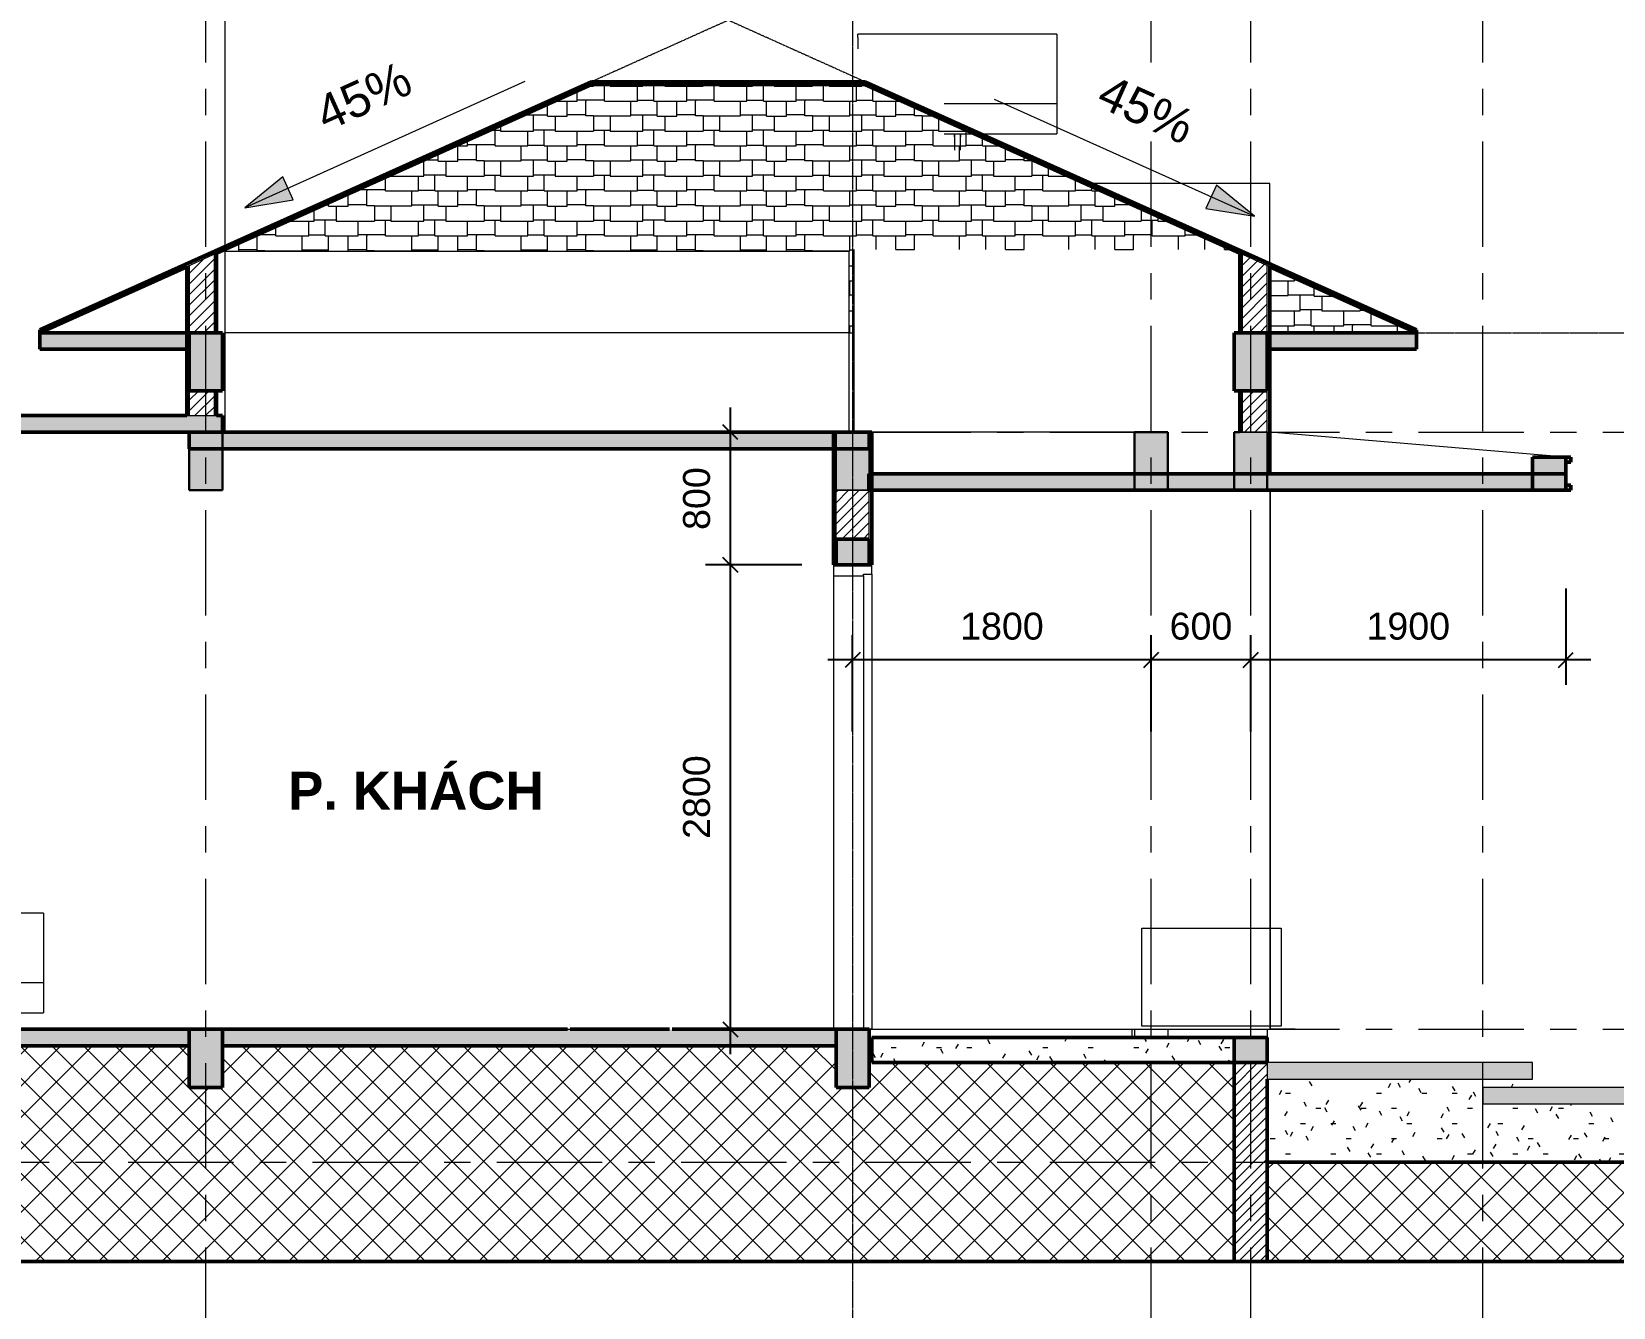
# Model space of a CAD drawing. Header units: millimetres. Extents: x 2164007 to 2324354, y -2513385 to -2308978.
# Drawn here: x 2263656 to 2273193, y -2465368 to -2457677 of the extents above; entities that cross this region are included whole.
import ezdxf

# ---------------------------------------------------------------- set-up
doc = ezdxf.new("R2010")
doc.units = ezdxf.units.MM
doc.linetypes.add('Grid Line', pattern=[22.225, 12.7, -3.175, 3.175, -3.175])
doc.linetypes.add('IMPORT-ACAD_ISO10W100 _2_', pattern=[6, 4, -1, 0, -1])
for name, color, linetype, lineweight in [('A-ANNO-DIMS', 211, 'Continuous', 9), ('A-AREA-IDEN', 2, 'Continuous', 9), ('A-DETL', 8, 'Continuous', 9), ('A-DETL-GENF', 8, 'Continuous', 9), ('A-DETL-THIN', 151, 'Continuous', 9), ('A-DETL-WIDE', 214, 'Continuous', 50), ('A-DOOR', 8, 'Continuous', 13), ('A-FLOR', 8, 'Continuous', 13), ('A-FLOR-PATT', 8, 'Continuous', 13), ('A-ROOF', 8, 'Continuous', 13), ('A-ROOF-PATT', 8, 'Continuous', 13), ('A-WALL', 113, 'Continuous', 20), ('A-WALL-PATT', 8, 'Continuous', 50), ('G-ANNO-DIMS', 111, 'Continuous', 9), ('I-FURN', 8, 'Continuous', 9), ('S-BEAM', 8, 'Continuous', 9), ('S-COLS', 52, 'Continuous', 9), ('S-GRID', 8, 'Continuous', 9)]:
    doc.layers.add(name, color=color, linetype=linetype, lineweight=lineweight)
doc.styles.add('Arial_1', font='arial.ttf', dxfattribs={"height": 162.282934})
doc.styles.add('Arial_3', font='arial.ttf', dxfattribs={"height": 177.035928})
doc.styles.add('Arial_B_1', font='arialbd.ttf', dxfattribs={"height": 253.68905})
doc.dimstyles.new('Dim_dai_ca_vu', dxfattribs={"dimscale": 304.8, "dimtxt": 165, "dimasz": 0.292969, "dimexe": 0.492126, "dimexo": 0.0625, "dimgap": 0.393701, "dimtad": 1, "dimdec": 0, "dimzin": 0, "dimdsep": 46, "dimtxsty": 'Arial_1', "dimblk1": 'OBLIQUE', "dimblk2": 'OBLIQUE', "dimsah": 1, "dimcen": 0.09, "dimdle": 0.492126, "dimadec": 0, "dimazin": 0, "dimtfac": 1, "dimtdec": 4, "dimtix": 1, "dimtmove": 0, "dimatfit": 3, "dimfxl": 0.984252, "dimfxlon": 1, "dimtvp": 1, "dimtfill": 1, "dimtolj": 1, "dimtzin": 0, "dimarcsym": 2})
pattern_1 = [(45, (2263899.583, -2461242), (-31.8198, 31.8198), [])]
pattern_2 = [(0, (2263899.58, -2461242), (365.76, 91.44), [30.175, -244.145, 30.175, -244.145, -1463.04]), (0, (2263899.58, -2461242), (365.76, 91.44), [-548.64, 30.175, -518.465, 30.175, -244.145, -640.08]), (0, (2263899.58, -2461242), (365.76, 91.44), [-1371.6, 30.175, -152.705, 30.175, -427.025]), (120, (2264036.74, -2461196.28), (-262.0694, 271.03745), [30.175, -244.145, 30.175, -1707.185]), (120, (2264036.74, -2461196.28), (-262.0694, 271.03745), [-304.495, -244.145, 30.175, -518.465, -914.4]), (120, (2264036.74, -2461196.28), (-262.0694, 271.03745), [-1097.28, 30.175, -244.145, 30.175, -609.905]), (120, (2264036.74, -2461196.28), (-262.0694, 271.03745), [-1401.775, -152.705, 30.175, -427.025]), (240, (2264082.46, -2461013.4), (-103.6906, -362.47745), [30.175, -244.145, 30.175, -1707.185]), (240, (2264082.46, -2461013.4), (-103.6906, -362.47745), [-304.495, -244.145, 30.175, -518.465, -914.4]), (240, (2264082.46, -2461013.4), (-103.6906, -362.47745), [-1097.28, 30.175, -244.145, 30.175, -609.905]), (240, (2264082.46, -2461013.4), (-103.6906, -362.47745), [-1401.775, -152.705, 30.175, -427.025])]

# ---------------------------------------------------------------- blocks, each defined once
blk = doc.blocks.new('Furniture 1 - Furniture 3-1054465-mc 2-2')
at = {"layer": 'I-FURN'}
for p, q in [((7928.4, 610.8), (8769, 610.8)), ((7928.4, 20), (7928.4, 610.8)), ((8769, 610.8), (8769, 20)), ((8769, 20), (7928.4, 20))]:
    blk.add_line(p, q, dxfattribs=at)
blk = doc.blocks.new('4 - Sofa 2 cho-389009-MC 2-2')
at = {"layer": 'I-FURN'}
for p, q in [((7416.9, 6000), (6216.9, 6000)), ((6216.9, 5979.3), (6216.9, 6000)), ((6216.9, 5979.3), (6216.9, 5910.8)), ((7416.9, 6000), (7416.9, 5979.3)), ((7416.9, 5979.3), (7416.9, 5579.6)), ((7416.9, 5579.6), (6737.8, 5579.6)), ((7416.9, 5579.6), (7416.9, 5554.6)), ((7416.9, 5554.6), (7416.9, 5424.9)), ((6737.8, 5399.9), (7416.9, 5399.9)), ((6799.5, 5380.5), (6799.5, 5300)), ((6834.4, 5300), (6834.4, 5380.5)), ((7416.9, 5424.9), (7416.9, 5399.9))]:
    blk.add_line(p, q, dxfattribs=at)
at = {"layer": 'I-FURN', "flags": 128}
for points in [[(6799.5, 5398.3), (6799.5, 5398.4), (6799.5, 5398.5), (6799.5, 5398.5), (6799.5, 5398.6), (6799.5, 5398.7), (6799.5, 5398.7), (6799.5, 5398.8), (6799.6, 5398.8), (6799.6, 5398.9), (6799.6, 5399), (6799.6, 5399), (6799.7, 5399.1), (6799.7, 5399.1), (6799.7, 5399.2), (6799.8, 5399.2), (6799.8, 5399.3), (6799.8, 5399.3), (6799.9, 5399.4), (6799.9, 5399.4), (6800, 5399.5), (6800, 5399.5), (6800.1, 5399.6), (6800.1, 5399.6), (6800.2, 5399.6), (6800.2, 5399.7), (6800.3, 5399.7), (6800.3, 5399.7), (6800.4, 5399.8), (6800.4, 5399.8), (6800.5, 5399.8), (6800.6, 5399.9), (6800.6, 5399.9), (6800.7, 5399.9), (6800.7, 5399.9), (6800.8, 5399.9), (6800.9, 5399.9), (6800.9, 5399.9), (6801, 5399.9)], [(6799.5, 5380.5), (6799.5, 5381.3), (6799.5, 5382), (6799.5, 5382.7), (6799.5, 5383.4), (6799.5, 5384.1), (6799.5, 5384.8), (6799.5, 5385.5), (6799.5, 5386.1), (6799.5, 5386.8), (6799.5, 5387.5), (6799.5, 5388.1), (6799.5, 5388.8), (6799.5, 5389.4), (6799.5, 5390), (6799.5, 5390.6), (6799.5, 5391.2), (6799.5, 5391.7), (6799.5, 5392.3), (6799.5, 5392.8), (6799.5, 5393.3), (6799.5, 5393.8), (6799.5, 5394.3), (6799.5, 5394.7), (6799.5, 5395.1), (6799.5, 5395.5), (6799.5, 5395.9), (6799.5, 5396.2), (6799.5, 5396.6), (6799.5, 5396.9), (6799.5, 5397.1), (6799.5, 5397.4), (6799.5, 5397.6), (6799.5, 5397.8), (6799.5, 5398), (6799.5, 5398.1), (6799.5, 5398.2), (6799.5, 5398.3), (6799.5, 5398.3), (6799.5, 5398.3)], [(6799.5, 5398.3), (6799.5, 5398.3), (6799.5, 5398.3), (6799.5, 5398.2), (6799.5, 5398.1), (6799.5, 5398), (6799.5, 5397.8), (6799.5, 5397.7), (6799.5, 5397.4), (6799.5, 5397.2), (6799.5, 5396.9), (6799.5, 5396.7), (6799.5, 5396.3), (6799.5, 5396), (6799.5, 5395.6), (6799.5, 5395.2), (6799.5, 5394.8), (6799.5, 5394.4), (6799.5, 5393.9), (6799.5, 5393.5), (6799.5, 5393), (6799.5, 5392.4), (6799.5, 5391.9), (6799.5, 5391.3), (6799.5, 5390.8), (6799.5, 5390.2), (6799.5, 5389.6), (6799.5, 5388.9), (6799.5, 5388.3), (6799.5, 5387.7), (6799.5, 5387), (6799.5, 5386.3), (6799.5, 5385.7), (6799.5, 5385), (6799.5, 5384.3), (6799.5, 5383.6), (6799.5, 5382.9), (6799.5, 5382.2), (6799.5, 5381.5), (6799.5, 5380.7), (6799.5, 5380.5)], [(6832.9, 5399.9), (6832.9, 5399.9), (6833, 5399.9), (6833.1, 5399.9), (6833.1, 5399.9), (6833.2, 5399.9), (6833.3, 5399.9), (6833.3, 5399.9), (6833.4, 5399.8), (6833.4, 5399.8), (6833.5, 5399.8), (6833.6, 5399.8), (6833.6, 5399.7), (6833.7, 5399.7), (6833.7, 5399.7), (6833.8, 5399.6), (6833.8, 5399.6), (6833.9, 5399.5), (6833.9, 5399.5), (6834, 5399.5), (6834, 5399.4), (6834, 5399.4), (6834.1, 5399.3), (6834.1, 5399.3), (6834.2, 5399.2), (6834.2, 5399.2), (6834.2, 5399.1), (6834.2, 5399), (6834.3, 5399), (6834.3, 5398.9), (6834.3, 5398.9), (6834.3, 5398.8), (6834.4, 5398.7), (6834.4, 5398.7), (6834.4, 5398.6), (6834.4, 5398.6), (6834.4, 5398.5), (6834.4, 5398.4), (6834.4, 5398.4), (6834.4, 5398.3)], [(6834.4, 5398.3), (6834.4, 5398.3), (6834.4, 5398.3), (6834.4, 5398.2), (6834.4, 5398.1), (6834.4, 5398), (6834.4, 5397.8), (6834.4, 5397.7), (6834.4, 5397.4), (6834.4, 5397.2), (6834.4, 5396.9), (6834.4, 5396.7), (6834.4, 5396.3), (6834.4, 5396), (6834.4, 5395.6), (6834.4, 5395.2), (6834.4, 5394.8), (6834.4, 5394.4), (6834.4, 5393.9), (6834.4, 5393.5), (6834.4, 5393), (6834.4, 5392.4), (6834.4, 5391.9), (6834.4, 5391.3), (6834.4, 5390.8), (6834.4, 5390.2), (6834.4, 5389.6), (6834.4, 5388.9), (6834.4, 5388.3), (6834.4, 5387.7), (6834.4, 5387), (6834.4, 5386.3), (6834.4, 5385.7), (6834.4, 5385), (6834.4, 5384.3), (6834.4, 5383.6), (6834.4, 5382.9), (6834.4, 5382.2), (6834.4, 5381.5), (6834.4, 5380.7), (6834.4, 5380.5)], [(6834.4, 5380.5), (6834.4, 5381.3), (6834.4, 5382), (6834.4, 5382.7), (6834.4, 5383.4), (6834.4, 5384.1), (6834.4, 5384.8), (6834.4, 5385.5), (6834.4, 5386.1), (6834.4, 5386.8), (6834.4, 5387.5), (6834.4, 5388.1), (6834.4, 5388.8), (6834.4, 5389.4), (6834.4, 5390), (6834.4, 5390.6), (6834.4, 5391.2), (6834.4, 5391.7), (6834.4, 5392.3), (6834.4, 5392.8), (6834.4, 5393.3), (6834.4, 5393.8), (6834.4, 5394.3), (6834.4, 5394.7), (6834.4, 5395.1), (6834.4, 5395.5), (6834.4, 5395.9), (6834.4, 5396.2), (6834.4, 5396.6), (6834.4, 5396.9), (6834.4, 5397.1), (6834.4, 5397.4), (6834.4, 5397.6), (6834.4, 5397.8), (6834.4, 5398), (6834.4, 5398.1), (6834.4, 5398.2), (6834.4, 5398.3), (6834.4, 5398.3), (6834.4, 5398.3)]]:
    blk.add_lwpolyline(points, dxfattribs=at)
blk = doc.blocks.new('4 - Sofa 2 cho-V2-MC 2-2')
at = {"layer": 'I-FURN'}
for p, q in [((1306.7, 700), (106.7, 700)), ((106.7, 679.3), (106.7, 700)), ((106.7, 679.3), (106.7, 279.6)), ((1306.7, 700), (1306.7, 679.3)), ((1306.7, 679.3), (1306.7, 279.6)), ((1306.7, 279.6), (106.7, 279.6)), ((106.7, 254.6), (106.7, 279.6)), ((106.7, 254.6), (106.7, 124.9)), ((1306.7, 279.6), (1306.7, 254.6)), ((1306.7, 254.6), (1306.7, 124.9)), ((106.7, 99.9), (106.7, 124.9)), ((106.7, 99.9), (1306.7, 99.9)), ((1306.7, 124.9), (1306.7, 99.9)), ((689.2, 80.5), (689.2, 0)), ((724.2, 0), (724.2, 80.5)), ((690.8, 0), (689.2, 0)), ((722.6, 0), (690.8, 0)), ((724.2, 0), (722.6, 0))]:
    blk.add_line(p, q, dxfattribs=at)
at = {"layer": 'I-FURN', "flags": 128}
for points in [[(689.2, 98.3), (689.2, 98.4), (689.3, 98.5), (689.3, 98.5), (689.3, 98.6), (689.3, 98.7), (689.3, 98.7), (689.3, 98.8), (689.3, 98.8), (689.3, 98.9), (689.4, 99), (689.4, 99), (689.4, 99.1), (689.5, 99.1), (689.5, 99.2), (689.5, 99.2), (689.6, 99.3), (689.6, 99.3), (689.6, 99.4), (689.7, 99.4), (689.7, 99.5), (689.8, 99.5), (689.8, 99.6), (689.9, 99.6), (689.9, 99.6), (690, 99.7), (690, 99.7), (690.1, 99.7), (690.1, 99.8), (690.2, 99.8), (690.3, 99.8), (690.3, 99.9), (690.4, 99.9), (690.4, 99.9), (690.5, 99.9), (690.6, 99.9), (690.6, 99.9), (690.7, 99.9), (690.8, 99.9)], [(689.2, 80.5), (689.2, 81.3), (689.2, 82), (689.2, 82.7), (689.2, 83.4), (689.2, 84.1), (689.2, 84.8), (689.2, 85.5), (689.2, 86.1), (689.2, 86.8), (689.2, 87.5), (689.2, 88.1), (689.2, 88.8), (689.2, 89.4), (689.2, 90), (689.2, 90.6), (689.2, 91.2), (689.2, 91.7), (689.2, 92.3), (689.2, 92.8), (689.2, 93.3), (689.2, 93.8), (689.2, 94.3), (689.2, 94.7), (689.2, 95.1), (689.2, 95.5), (689.2, 95.9), (689.2, 96.2), (689.2, 96.6), (689.2, 96.9), (689.2, 97.1), (689.2, 97.4), (689.2, 97.6), (689.2, 97.8), (689.2, 98), (689.2, 98.1), (689.2, 98.2), (689.2, 98.3), (689.2, 98.3), (689.2, 98.3)], [(689.2, 98.3), (689.2, 98.3), (689.2, 98.3), (689.2, 98.2), (689.2, 98.1), (689.2, 98), (689.2, 97.8), (689.2, 97.7), (689.2, 97.4), (689.2, 97.2), (689.2, 96.9), (689.2, 96.7), (689.2, 96.3), (689.2, 96), (689.2, 95.6), (689.2, 95.2), (689.2, 94.8), (689.2, 94.4), (689.2, 93.9), (689.2, 93.5), (689.2, 93), (689.2, 92.4), (689.2, 91.9), (689.2, 91.3), (689.2, 90.8), (689.2, 90.2), (689.2, 89.6), (689.2, 88.9), (689.2, 88.3), (689.2, 87.7), (689.2, 87), (689.2, 86.3), (689.2, 85.7), (689.2, 85), (689.2, 84.3), (689.2, 83.6), (689.2, 82.9), (689.2, 82.2), (689.2, 81.5), (689.2, 80.7), (689.2, 80.5)], [(722.6, 99.9), (722.7, 99.9), (722.8, 99.9), (722.8, 99.9), (722.9, 99.9), (723, 99.9), (723, 99.9), (723.1, 99.9), (723.1, 99.8), (723.2, 99.8), (723.3, 99.8), (723.3, 99.8), (723.4, 99.7), (723.4, 99.7), (723.5, 99.7), (723.5, 99.6), (723.6, 99.6), (723.6, 99.5), (723.7, 99.5), (723.7, 99.5), (723.8, 99.4), (723.8, 99.4), (723.8, 99.3), (723.9, 99.3), (723.9, 99.2), (724, 99.2), (724, 99.1), (724, 99), (724, 99), (724.1, 98.9), (724.1, 98.9), (724.1, 98.8), (724.1, 98.7), (724.1, 98.7), (724.1, 98.6), (724.2, 98.6), (724.2, 98.5), (724.2, 98.4), (724.2, 98.4), (724.2, 98.3)], [(724.2, 98.3), (724.2, 98.3), (724.2, 98.3), (724.2, 98.2), (724.2, 98.1), (724.2, 98), (724.2, 97.8), (724.2, 97.7), (724.2, 97.4), (724.2, 97.2), (724.2, 96.9), (724.2, 96.7), (724.2, 96.3), (724.2, 96), (724.2, 95.6), (724.2, 95.2), (724.2, 94.8), (724.2, 94.4), (724.2, 93.9), (724.2, 93.5), (724.2, 93), (724.2, 92.4), (724.2, 91.9), (724.2, 91.3), (724.2, 90.8), (724.2, 90.2), (724.2, 89.6), (724.2, 88.9), (724.2, 88.3), (724.2, 87.7), (724.2, 87), (724.2, 86.3), (724.2, 85.7), (724.2, 85), (724.2, 84.3), (724.2, 83.6), (724.2, 82.9), (724.2, 82.2), (724.2, 81.5), (724.2, 80.7), (724.2, 80.5)], [(724.2, 80.5), (724.2, 81.3), (724.2, 82), (724.2, 82.7), (724.2, 83.4), (724.2, 84.1), (724.2, 84.8), (724.2, 85.5), (724.2, 86.1), (724.2, 86.8), (724.2, 87.5), (724.2, 88.1), (724.2, 88.8), (724.2, 89.4), (724.2, 90), (724.2, 90.6), (724.2, 91.2), (724.2, 91.7), (724.2, 92.3), (724.2, 92.8), (724.2, 93.3), (724.2, 93.8), (724.2, 94.3), (724.2, 94.7), (724.2, 95.1), (724.2, 95.5), (724.2, 95.9), (724.2, 96.2), (724.2, 96.6), (724.2, 96.9), (724.2, 97.1), (724.2, 97.4), (724.2, 97.6), (724.2, 97.8), (724.2, 98), (724.2, 98.1), (724.2, 98.2), (724.2, 98.3), (724.2, 98.3), (724.2, 98.3)]]:
    blk.add_lwpolyline(points, dxfattribs=at)
blk = doc.blocks.new('D4100x2800 XINFA 65 CHUAN - D1-1094269-mc 2-2')
at = {"layer": 'A-DOOR'}
for p, q in [((6085.1, 2800), (6070.1, 2800)), ((6070.1, 2800), (6070.1, 2735)), ((6300.1, 2800), (6285.1, 2800)), ((6300.1, 2745), (6300.1, 2800)), ((6070.1, 2735), (6070.1, 0)), ((6070.1, 2735), (6250.1, 2735)), ((6250.1, 2735), (6250.1, 2745)), ((6250.1, 2745), (6300.1, 2745)), ((6250.1, 2735), (6250.1, 0)), ((6300.1, 2745), (6300.1, 0)), ((6300.1, 0), (6285.1, 0))]:
    blk.add_line(p, q, dxfattribs=at)
blk = doc.blocks.new('Cua di la  DS 940X2800 - DS1-1128365-mc 2-2')
at = {"layer": 'A-DOOR', "lineweight": 20}
for p, q in [((8852.6, 0), (8700.1, 0)), ((8700.1, 0), (8852.6, 0))]:
    blk.add_line(p, q, dxfattribs=at)
at = {"layer": 'A-DOOR', "lineweight": 9}
blk.add_line((8852.6, 0), (8701.6, 0), dxfattribs=at)
blk = doc.blocks.new('Floors 3 - Floors 3-1078498-mc 2-2')
at = {"layer": 'A-FLOR-PATT', "lineweight": 13}
h = blk.add_hatch(color=256, dxfattribs=at)
h.paths.add_polyline_path([(10285.1, 3250), (10485.1, 3250), (10485.1, 3450), (10285.1, 3450)], flags=0)
h.paths.add_polyline_path([(-10814.9, 3250), (-10814.9, 3450), (-11014.9, 3450), (-11014.9, 3250)], flags=0)
at = {"layer": 'A-FLOR', "lineweight": 50}
for p, q in [((10485.1, 3450), (10285.1, 3450)), ((10285.1, 3450), (10285.1, 3250)), ((10485.1, 3250), (10485.1, 3450)), ((10285.1, 3250), (10485.1, 3250))]:
    blk.add_line(p, q, dxfattribs=at)
blk = doc.blocks.new('Floors 4 - Floors 4-1083886-mc 2-2')
at = {"layer": 'A-FLOR'}
blk.add_line((10485.1, 3450), (8700.1, 3600), dxfattribs=at)
blk = doc.blocks.new('Floors 6 - Floors 3-1090177-mc 2-2')
at = {"layer": 'A-FLOR-PATT', "lineweight": 13}
h = blk.add_hatch(color=256, dxfattribs=at)
h.paths.add_polyline_path([(10485.1, 3250), (10515.1, 3250), (10515.1, 3280), (10485.1, 3280)], flags=0)
h.paths.add_polyline_path([(-11014.9, 3250), (-11014.9, 3280), (-11044.9, 3280), (-11044.9, 3250)], flags=0)
h.paths.add_polyline_path([(10485.1, 3420), (10515.1, 3420), (10515.1, 3450), (10485.1, 3450)], flags=0)
h.paths.add_polyline_path([(-11014.9, 3420), (-11014.9, 3450), (-11044.9, 3450), (-11044.9, 3420)], flags=0)
at = {"layer": 'A-FLOR', "lineweight": 50}
for p, q in [((10515.1, 3450), (10485.1, 3450)), ((10485.1, 3450), (10485.1, 3420)), ((10515.1, 3420), (10515.1, 3450)), ((10485.1, 3420), (10515.1, 3420)), ((10515.1, 3280), (10485.1, 3280)), ((10485.1, 3280), (10485.1, 3250)), ((10485.1, 3250), (10515.1, 3250)), ((10515.1, 3250), (10515.1, 3280))]:
    blk.add_line(p, q, dxfattribs=at)
blk = doc.blocks.new('_Oblique')
at = {"color": 0, "linetype": 'ByBlock', "lineweight": -2}
blk.add_line((-0.5, -0.5), (0.5, 0.5), dxfattribs=at)
blk = doc.blocks.new('*D581')
at = {"layer": 'A-ANNO-DIMS', "color": 0, "lineweight": -2}
for p, q in [((2267868.6, -2459942), (2267868.6, -2461042)), ((2268299.6, -2460092), (2267718.6, -2460092)), ((2268299.6, -2460892), (2267718.6, -2460892))]:
    blk.add_line(p, q, dxfattribs=at)
at = {"layer": 'Defpoints', "color": 0}
for p in [(2268318.6, -2460092), (2267868.6, -2460892), (2268318.6, -2460892)]:
    blk.add_point(p, dxfattribs=at)
at = {"layer": 'A-ANNO-DIMS', "color": 0, "lineweight": -2, "xscale": 89.296875, "yscale": 89.296875, "zscale": 89.296875}
for p, rotation in [((2267868.6, -2460092), 90), ((2267868.6, -2460892), 270)]:
    blk.add_blockref('_Oblique', p, dxfattribs=dict(at, rotation=rotation))
at = {"layer": 'A-ANNO-DIMS', "color": 0, "insert": (2267665.8, -2460492), "char_height": 162.28, "attachment_point": 5, "rotation": 90, "style": 'Arial_1', "bg_fill": 3, "box_fill_scale": 1.1, "bg_fill_color": 256, "bg_fill_true_color": 13158600, "bg_fill_transparency": 0}
blk.add_mtext('\\A1;800', dxfattribs=at)
blk = doc.blocks.new('*D582')
at = {"layer": 'A-ANNO-DIMS', "color": 0, "lineweight": -2}
for p, q in [((2267868.6, -2460742), (2267868.6, -2463842)), ((2268299.6, -2460892), (2267718.6, -2460892)), ((2268299.6, -2463692), (2267718.6, -2463692))]:
    blk.add_line(p, q, dxfattribs=at)
at = {"layer": 'Defpoints', "color": 0}
for p in [(2268318.6, -2460892), (2267868.6, -2463692), (2268318.6, -2463692)]:
    blk.add_point(p, dxfattribs=at)
at = {"layer": 'A-ANNO-DIMS', "color": 0, "lineweight": -2, "xscale": 89.296875, "yscale": 89.296875, "zscale": 89.296875}
for p, rotation in [((2267868.6, -2460892), 90), ((2267868.6, -2463692), 270)]:
    blk.add_blockref('_Oblique', p, dxfattribs=dict(at, rotation=rotation))
at = {"layer": 'A-ANNO-DIMS', "color": 0, "insert": (2267665.8, -2462292), "char_height": 162.28, "attachment_point": 5, "rotation": 90, "style": 'Arial_1', "bg_fill": 3, "box_fill_scale": 1.1, "bg_fill_color": 256, "bg_fill_true_color": 13158600, "bg_fill_transparency": 2121440}
blk.add_mtext('\\A1;2800', dxfattribs=at)
blk = doc.blocks.new('*D589')
at = {"layer": 'A-ANNO-DIMS', "color": 0, "lineweight": -2}
for p, q in [((2272906.1, -2461034.3), (2272906.1, -2461615.2)), ((2271006.1, -2461896.2), (2271006.1, -2461315.2)), ((2273056.1, -2461465.2), (2270856.1, -2461465.2))]:
    blk.add_line(p, q, dxfattribs=at)
at = {"layer": 'Defpoints', "color": 0}
for p in [(2272906.1, -2461015.2), (2271006.1, -2461465.2), (2271006.1, -2461915.2)]:
    blk.add_point(p, dxfattribs=at)
at = {"layer": 'A-ANNO-DIMS', "color": 0, "lineweight": -2, "xscale": 89.296875, "yscale": 89.296875, "zscale": 89.296875, "rotation": 180}
blk.add_blockref('_Oblique', (2271006.1, -2461465.2), dxfattribs=at)
at = {"layer": 'A-ANNO-DIMS', "color": 0, "lineweight": -2, "xscale": 89.296875, "yscale": 89.296875, "zscale": 89.296875}
blk.add_blockref('_Oblique', (2272906.1, -2461465.2), dxfattribs=at)
at = {"layer": 'A-ANNO-DIMS', "color": 0, "insert": (2271956.1, -2461262.4), "char_height": 162.28, "attachment_point": 5, "style": 'Arial_1', "bg_fill": 3, "box_fill_scale": 1.1, "bg_fill_color": 256, "bg_fill_true_color": 13158600, "bg_fill_transparency": 2121956}
blk.add_mtext('\\A1;1900', dxfattribs=at)
blk = doc.blocks.new('*D590')
at = {"layer": 'A-ANNO-DIMS', "color": 0, "lineweight": -2}
for p, q in [((2270406.1, -2461896.2), (2270406.1, -2461315.2)), ((2271006.1, -2461896.2), (2271006.1, -2461315.2)), ((2271156.1, -2461465.2), (2270256.1, -2461465.2))]:
    blk.add_line(p, q, dxfattribs=at)
at = {"layer": 'Defpoints', "color": 0}
for p in [(2270406.1, -2461465.2), (2270406.1, -2461915.2), (2271006.1, -2461915.2)]:
    blk.add_point(p, dxfattribs=at)
at = {"layer": 'A-ANNO-DIMS', "color": 0, "lineweight": -2, "xscale": 89.296875, "yscale": 89.296875, "zscale": 89.296875, "rotation": 180}
blk.add_blockref('_Oblique', (2270406.1, -2461465.2), dxfattribs=at)
at = {"layer": 'A-ANNO-DIMS', "color": 0, "lineweight": -2, "xscale": 89.296875, "yscale": 89.296875, "zscale": 89.296875}
blk.add_blockref('_Oblique', (2271006.1, -2461465.2), dxfattribs=at)
at = {"layer": 'A-ANNO-DIMS', "color": 0, "insert": (2270706.1, -2461262.4), "char_height": 162.28, "attachment_point": 5, "style": 'Arial_1', "bg_fill": 3, "box_fill_scale": 1.1, "bg_fill_color": 256, "bg_fill_true_color": 13158600, "bg_fill_transparency": 14060660}
blk.add_mtext('\\A1;600', dxfattribs=at)
blk = doc.blocks.new('*D591')
at = {"layer": 'A-ANNO-DIMS', "color": 0, "lineweight": -2}
for p, q in [((2268606.1, -2461896.2), (2268606.1, -2461315.2)), ((2270406.1, -2461896.2), (2270406.1, -2461315.2)), ((2270556.1, -2461465.2), (2268456.1, -2461465.2))]:
    blk.add_line(p, q, dxfattribs=at)
at = {"layer": 'Defpoints', "color": 0}
for p in [(2268606.1, -2461465.2), (2268606.1, -2461915.2), (2270406.1, -2461915.2)]:
    blk.add_point(p, dxfattribs=at)
at = {"layer": 'A-ANNO-DIMS', "color": 0, "lineweight": -2, "xscale": 89.296875, "yscale": 89.296875, "zscale": 89.296875, "rotation": 180}
blk.add_blockref('_Oblique', (2268606.1, -2461465.2), dxfattribs=at)
at = {"layer": 'A-ANNO-DIMS', "color": 0, "lineweight": -2, "xscale": 89.296875, "yscale": 89.296875, "zscale": 89.296875}
blk.add_blockref('_Oblique', (2270406.1, -2461465.2), dxfattribs=at)
at = {"layer": 'A-ANNO-DIMS', "color": 0, "insert": (2269506.1, -2461262.4), "char_height": 162.28, "attachment_point": 5, "style": 'Arial_1', "bg_fill": 3, "box_fill_scale": 1.1, "bg_fill_color": 256, "bg_fill_true_color": 13158600, "bg_fill_transparency": 2121956}
blk.add_mtext('\\A1;1800', dxfattribs=at)

msp = doc.modelspace()

# ---------------------------------------------------------------- hatches: boundary and pattern name
at = {"layer": 'A-DETL-GENF'}
for points in [[(2264708.6, -2459842), (2264806.1, -2459842), (2264806.1, -2459492), (2264606.1, -2459492), (2264606.1, -2459842)], [(2270906.1, -2459842), (2271106.1, -2459842), (2271106.1, -2459492), (2270906.1, -2459492)], [(2268706.1, -2460892), (2268706.1, -2460736.8), (2268506.1, -2460736.8), (2268506.1, -2460892)], [(2264606.1, -2464042), (2264806.1, -2464042), (2264806.1, -2463692), (2264606.1, -2463692), (2264606.1, -2463770.6)], [(2268506.1, -2464042), (2268706.1, -2464042), (2268706.1, -2463692), (2268506.1, -2463692), (2268506.1, -2463770.6)], [(2271106.1, -2463892), (2271106.1, -2463742), (2270906.1, -2463742), (2270906.1, -2463892)], [(2272706.1, -2463992), (2272706.1, -2463892), (2271106.1, -2463892), (2271106.1, -2463992)], [(2274106.1, -2464142), (2274106.1, -2464042), (2272406.1, -2464042), (2272406.1, -2464142), (2273767.2, -2464142)]]:
    msp.add_hatch(color=7, dxfattribs=at).paths.add_polyline_path(points, flags=0)
h = msp.add_hatch(dxfattribs=at)
h.set_pattern_fill('FP_7', style=0, pattern_type=2)
h.set_pattern_definition([(45, (2263899.58, -2461242), (-95.4594, 95.4594), []), (135, (2263899.58, -2461242), (-95.4594, -95.4594), [])])
h.paths.add_polyline_path([(2277291.1, -2465092), (2277291.1, -2464492), (2271106.1, -2464492), (2271106.1, -2465092), (2273767.2, -2465092)], flags=0)
h.paths.add_polyline_path([(2270906.1, -2465092), (2270906.1, -2463892), (2268721.1, -2463892), (2268721.1, -2463792), (2268706.1, -2463792), (2268706.1, -2464042), (2268506.1, -2464042), (2268506.1, -2463792), (2264806.1, -2463792), (2264806.1, -2464042), (2264606.1, -2464042), (2264606.1, -2463792), (2260306.1, -2463792), (2260306.1, -2464042), (2260106.1, -2464042), (2260106.1, -2463792), (2254321.1, -2463792), (2254321.1, -2463892), (2254306.1, -2463892), (2254306.1, -2465092), (2267728.1, -2465092)], flags=0)
h.paths.add_polyline_path([(2254106.1, -2465092), (2254106.1, -2463892), (2252006.1, -2463892), (2252006.1, -2464492), (2248506.1, -2464492), (2248506.1, -2465092), (2249610.8, -2465092)], flags=0)
h = msp.add_hatch(dxfattribs=at)
h.set_pattern_fill('FP_1', style=0, pattern_type=2)
h.set_pattern_definition(pattern_1)
h.paths.add_polyline_path([(2271106.1, -2465092), (2271106.1, -2463892), (2270906.1, -2463892), (2270906.1, -2465092)], flags=0)
at = {"layer": 'A-FLOR-PATT', "lineweight": 13}
h = msp.add_hatch(color=256, dxfattribs=at)
h.paths.add_polyline_path([(2271106.1, -2459592), (2272006.1, -2459592), (2272006.1, -2459492), (2271106.1, -2459492), (2271106.1, -2459510.2)], flags=0)
h.paths.add_polyline_path([(2264606.1, -2459592), (2264606.1, -2459492), (2263706.1, -2459492), (2263706.1, -2459592)], flags=0)
msp.add_hatch(color=256, dxfattribs=at).paths.add_polyline_path([(2264806.1, -2460092), (2264806.1, -2459992), (2260106.1, -2459992), (2260106.1, -2460092), (2264708.6, -2460092)], flags=0)
h = msp.add_hatch(color=256, dxfattribs=at)
h.paths.add_polyline_path([(2254106.1, -2460192), (2260306.1, -2460192), (2260306.1, -2460092), (2254106.1, -2460092), (2254106.1, -2460141.6)], flags=0)
h.paths.add_polyline_path([(2268706.1, -2460192), (2268706.1, -2460092), (2264606.1, -2460092), (2264606.1, -2460192), (2267728.1, -2460192)], flags=0)
h = msp.add_hatch(color=256, dxfattribs=at)
h.paths.add_polyline_path([(2268703.5, -2460442), (2272906.1, -2460442), (2272906.1, -2460342), (2268703.5, -2460342)], flags=0)
h.paths.add_polyline_path([(2252630.4, -2460442), (2254106.1, -2460442), (2254106.1, -2460342), (2251406.1, -2460342), (2251406.1, -2460442)], flags=0)
at = {"layer": 'A-FLOR-PATT', "lineweight": 9}
h = msp.add_hatch(dxfattribs=at)
h.set_pattern_fill('FP_3', color=256, style=0, pattern_type=2)
h.set_pattern_definition(pattern_2)
h.paths.add_polyline_path([(2254306.1, -2463792), (2260106.1, -2463792), (2260106.1, -2463692), (2254306.1, -2463692), (2254306.1, -2463770.6)], flags=0)
h.paths.add_polyline_path([(2268506.1, -2463792), (2268506.1, -2463692), (2264806.1, -2463692), (2264806.1, -2463792), (2267728.1, -2463792)], flags=0)
h.paths.add_polyline_path([(2260306.1, -2463792), (2264606.1, -2463792), (2264606.1, -2463692), (2260306.1, -2463692), (2260306.1, -2463770.6)], flags=0)
h = msp.add_hatch(dxfattribs=at)
h.set_pattern_fill('FP_3', color=256, style=0, pattern_type=2)
h.set_pattern_definition(pattern_2)
h.paths.add_polyline_path([(2268721.1, -2463892), (2270906.1, -2463892), (2270906.1, -2463742), (2268721.1, -2463742), (2268721.1, -2463792)], flags=0)
h = msp.add_hatch(dxfattribs=at)
h.set_pattern_fill('FP_3', color=256, style=0, pattern_type=2)
h.set_pattern_definition(pattern_2)
h.paths.add_polyline_path([(2271106.1, -2464492), (2272706.1, -2464492), (2272706.1, -2464142), (2272406.1, -2464142), (2272406.1, -2464042), (2272706.1, -2464042), (2272706.1, -2463992), (2271106.1, -2463992)], flags=0)
h = msp.add_hatch(dxfattribs=at)
h.set_pattern_fill('FP_3', color=256, style=0, pattern_type=2)
h.set_pattern_definition(pattern_2)
h.paths.add_polyline_path([(2274106.1, -2464492), (2274106.1, -2464292), (2273806.1, -2464292), (2273806.1, -2464192), (2274106.1, -2464192), (2274106.1, -2464142), (2272706.1, -2464142), (2272706.1, -2464492), (2273806.1, -2464492)], flags=0)
at = {"layer": 'A-ROOF-PATT', "lineweight": 9}
h = msp.add_hatch(dxfattribs=at)
h.set_pattern_fill('FP_6', color=256, style=0, pattern_type=2)
h.set_pattern_definition([(0, (2262420.96, -2456190.37), (660.4, 271.005), [66.04, -594.36]), (0, (2262487, -2456198.5), (660.4, 271.005), [198.12, -462.28]), (0, (2262685.12, -2456193.08), (660.4, 271.005), [99.06, -561.34]), (0, (2262784.18, -2456198.5), (660.4, 271.005), [198.12, -462.28]), (0, (2262982.3, -2456190.37), (660.4, 271.005), [99.06, -561.34]), (0, (2262520.02, -2456109.07), (660.4, 271.005), [198.12, -462.28]), (0, (2262420.96, -2456103.65), (660.4, 271.005), [99.06, -561.34]), (0, (2262718.14, -2456100.94), (660.4, 271.005), [132.08, -528.32]), (0, (2262850.22, -2456109.07), (660.4, 271.005), [231.14, -429.26]), (0, (2262420.96, -2456016.93), (660.4, 271.005), [224.536, -435.864]), (0, (2262645.5, -2456011.5), (660.4, 271.005), [158.496, -501.904]), (0, (2262804, -2456019.64), (660.4, 271.005), [118.872, -541.528]), (0, (2262922.86, -2456008.8), (660.4, 271.005), [112.268, -548.132]), (180, (2263081.36, -2456016.93), (-660.4, -271.005), [46.228, -614.172]), (90, (2262487, -2456198.5), (-660.4, 271.005), [94.852, -176.153]), (90, (2262685.1, -2456198.5), (-660.4, 271.005), [89.432, -181.573]), (90, (2262784.2, -2456198.5), (-660.4, 271.005), [97.562, -173.443]), (90, (2262982.3, -2456198.5), (-660.4, 271.005), [89.432, -181.573]), (90, (2262718.14, -2456109.1), (-660.4, 271.005), [97.562, -173.443]), (90, (2262645.5, -2456016.9), (-660.4, 271.005), [89.432, -181.573]), (90, (2262804, -2456019.64), (-660.4, 271.005), [92.142, -178.863]), (270, (2262420.96, -2456016.9), (660.4, -271.005), [92.142, -178.863]), (270, (2262520, -2456016.9), (660.4, -271.005), [92.142, -178.863]), (270, (2262850.2, -2456019.64), (660.4, -271.005), [89.432, -181.573]), (90, (2263035.1, -2456016.9), (-660.4, 271.005), [89.432, -181.573]), (90, (2262922.86, -2456019.64), (-660.4, 271.005), [92.142, -178.863]), (270, (2263035.1, -2456190.4), (660.4, -271.005), [8.13, -262.875])])
h.paths.add_polyline_path([(2268586.1, -2459492), (2268616.1, -2459492), (2268616.1, -2458990.2), (2270891.1, -2458990.2), (2268680.5, -2457995.5), (2267031.6, -2457995.5), (2264821.1, -2458990.2), (2264821.1, -2459001.5), (2268586.1, -2459001.5), (2268586.1, -2459093.8)], flags=0)
h.paths.add_polyline_path([(2272006.1, -2459492), (2271121.1, -2459093.8), (2271121.1, -2459492)], flags=0)
at = {"layer": 'A-WALL-PATT', "lineweight": 9}
h = msp.add_hatch(dxfattribs=at)
h.set_pattern_fill('FP_1', color=256, style=0, pattern_type=2)
h.set_pattern_definition(pattern_1)
h.paths.add_polyline_path([(2264756.1, -2459992), (2264756.1, -2459842), (2264606.1, -2459842), (2264606.1, -2459992), (2264708.6, -2459992)], flags=0)
h.paths.add_polyline_path([(2264756.1, -2459492), (2264756.1, -2459019.5), (2264606.1, -2459087), (2264606.1, -2459492), (2264708.6, -2459492)], flags=0)
h = msp.add_hatch(dxfattribs=at)
h.set_pattern_fill('FP_1', color=256, style=0, pattern_type=2)
h.set_pattern_definition(pattern_1)
h.paths.add_polyline_path([(2270956.1, -2460092), (2271106.1, -2460092), (2271106.1, -2459842), (2270956.1, -2459842)], flags=0)
h.paths.add_polyline_path([(2271106.1, -2459492), (2271106.1, -2459087), (2270956.1, -2459019.5), (2270956.1, -2459492)], flags=0)
h = msp.add_hatch(dxfattribs=at)
h.set_pattern_fill('FP_1', color=256, style=0, pattern_type=2)
h.set_pattern_definition(pattern_1)
h.paths.add_polyline_path([(2268706.1, -2460736.8), (2268706.1, -2460442), (2268506.1, -2460442), (2268506.1, -2460736.8)], flags=0)
at = {"layer": 'G-ANNO-DIMS'}
for points in [[(2264941.3, -2458738.4), (2265233.3, -2458690.9), (2265170.5, -2458551.3)], [(2271028.4, -2458790), (2270799.2, -2458602.9), (2270736.4, -2458742.6)]]:
    msp.add_hatch(color=256, dxfattribs=at).paths.add_polyline_path(points, flags=0)
at = {"layer": 'S-BEAM'}
for points in [[(2264806.1, -2460442), (2264806.1, -2460092), (2264606.1, -2460092), (2264606.1, -2460442), (2264708.6, -2460442)], [(2268706.1, -2460442), (2268706.1, -2460092), (2268506.1, -2460092), (2268506.1, -2460442)], [(2270506.1, -2460442), (2270506.1, -2460092), (2270306.1, -2460092), (2270306.1, -2460442)], [(2271106.1, -2460442), (2271106.1, -2460092), (2270906.1, -2460092), (2270906.1, -2460442)]]:
    msp.add_hatch(color=256, dxfattribs=at).paths.add_polyline_path(points, flags=0)

# ---------------------------------------------------------------- linework, layer by layer
at = {"layer": 'A-DETL', "linetype": 'IMPORT-ACAD_ISO10W100 _2_'}
for p, q in [((2268606.1, -2457192), (2268606.1, -2467792)), ((2267856.1, -2457608.1), (2266831, -2458069.3)), ((2269644.8, -2458413), (2267856.1, -2457608.1)), ((2272006.1, -2459492), (2276606.1, -2459492))]:
    msp.add_line(p, q, dxfattribs=at)
at = {"layer": 'A-DETL-THIN'}
for p, q in [((2271106.1, -2463892), (2271106.1, -2463992)), ((2272706.1, -2463892), (2271106.1, -2463892)), ((2272706.1, -2463992), (2272706.1, -2463892)), ((2271106.1, -2463992), (2272706.1, -2463992)), ((2272406.1, -2464042), (2272406.1, -2464142)), ((2274106.1, -2464042), (2272406.1, -2464042)), ((2272406.1, -2464142), (2274106.1, -2464142))]:
    msp.add_line(p, q, dxfattribs=at)
at = {"layer": 'A-DETL-WIDE'}
for p, q in [((2264606.1, -2459492), (2264606.1, -2459842)), ((2264806.1, -2459492), (2264606.1, -2459492)), ((2264806.1, -2459842), (2264806.1, -2459492)), ((2270906.1, -2459492), (2270906.1, -2459842)), ((2271106.1, -2459492), (2270906.1, -2459492)), ((2271106.1, -2459842), (2271106.1, -2459492)), ((2264606.1, -2459842), (2264806.1, -2459842)), ((2270906.1, -2459842), (2271106.1, -2459842)), ((2268706.1, -2460736.8), (2268506.1, -2460736.8)), ((2268506.1, -2460736.8), (2268506.1, -2460892)), ((2268706.1, -2460892), (2268706.1, -2460736.8)), ((2268506.1, -2460892), (2268706.1, -2460892)), ((2264606.1, -2463692), (2264606.1, -2464042)), ((2264806.1, -2463692), (2264606.1, -2463692)), ((2264806.1, -2464042), (2264806.1, -2463692)), ((2268506.1, -2463692), (2268506.1, -2464042)), ((2268706.1, -2463692), (2268506.1, -2463692)), ((2268706.1, -2464042), (2268706.1, -2463692)), ((2271106.1, -2463742), (2270906.1, -2463742)), ((2270906.1, -2463742), (2270906.1, -2463892)), ((2271106.1, -2463892), (2271106.1, -2463742)), ((2264606.1, -2463792), (2260306.1, -2463792)), ((2268506.1, -2463792), (2264806.1, -2463792)), ((2268721.1, -2463792), (2268706.1, -2463792)), ((2268721.1, -2463892), (2268721.1, -2463792)), ((2270906.1, -2463892), (2268721.1, -2463892)), ((2270906.1, -2463892), (2270906.1, -2465092)), ((2270906.1, -2463892), (2271106.1, -2463892)), ((2264606.1, -2464042), (2264806.1, -2464042)), ((2268506.1, -2464042), (2268706.1, -2464042)), ((2271106.1, -2465092), (2271106.1, -2463992)), ((2277291.1, -2464492), (2271106.1, -2464492)), ((2254306.1, -2465092), (2270906.1, -2465092)), ((2270906.1, -2465092), (2271106.1, -2465092)), ((2271106.1, -2465092), (2277291.1, -2465092))]:
    msp.add_line(p, q, dxfattribs=at)
at = {"layer": 'A-FLOR', "lineweight": 50}
for p, q in [((2264606.1, -2459492), (2263706.1, -2459492)), ((2263706.1, -2459492), (2263706.1, -2459592)), ((2272006.1, -2459492), (2271106.1, -2459492)), ((2272006.1, -2459592), (2272006.1, -2459492)), ((2263706.1, -2459592), (2264606.1, -2459592)), ((2271106.1, -2459592), (2272006.1, -2459592)), ((2264591.1, -2459992), (2260296.1, -2459992)), ((2264806.1, -2459992), (2264771.1, -2459992)), ((2264806.1, -2460092), (2264806.1, -2459992)), ((2254271.1, -2460092), (2268706.1, -2460092)), ((2264606.1, -2460092), (2264606.1, -2460192)), ((2268706.1, -2460192), (2268706.1, -2460092)), ((2264606.1, -2460192), (2268706.1, -2460192)), ((2272906.1, -2460342), (2268703.5, -2460342)), ((2268703.5, -2460342), (2268703.5, -2460442)), ((2272906.1, -2460442), (2272906.1, -2460342)), ((2268703.5, -2460442), (2272906.1, -2460442)), ((2264606.1, -2463692), (2262593, -2463692)), ((2266886, -2463692), (2264806.1, -2463692)), ((2267502, -2463692), (2266902, -2463692)), ((2268506.1, -2463692), (2267518, -2463692)), ((2270906.1, -2463742), (2268721.1, -2463742)), ((2268721.1, -2463742), (2268721.1, -2463792))]:
    msp.add_line(p, q, dxfattribs=at)
at = {"layer": 'A-FLOR'}
for p, q in [((2270506.1, -2463692), (2270506.1, -2463742)), ((2271106.1, -2463692), (2271106.1, -2463742))]:
    msp.add_line(p, q, dxfattribs=at)
at = {"layer": 'A-ROOF', "lineweight": 50}
for p, q in [((2267031.6, -2457979.1), (2263706.1, -2459475.6)), ((2264771.1, -2459012.8), (2267031.6, -2457995.5)), ((2268680.5, -2457979.1), (2267031.6, -2457979.1)), ((2267031.6, -2457995.5), (2268680.5, -2457995.5)), ((2272006.1, -2459475.6), (2268680.5, -2457979.1)), ((2268680.5, -2457995.5), (2270941.1, -2459012.8)), ((2263706.1, -2459492), (2264591.1, -2459093.8)), ((2271121.1, -2459093.8), (2272006.1, -2459492)), ((2263706.1, -2459475.6), (2263706.1, -2459492)), ((2272006.1, -2459492), (2272006.1, -2459475.6))]:
    msp.add_line(p, q, dxfattribs=at)
at = {"layer": 'A-ROOF'}
for p, q in [((2264821.1, -2458990.2), (2264821.1, -2459001.5)), ((2268586.1, -2459492), (2268616.1, -2459492))]:
    msp.add_line(p, q, dxfattribs=at)
at = {"layer": 'A-WALL'}
for p, q in [((2264821.1, -2457492), (2264821.1, -2458973.8)), ((2271121.1, -2458592), (2270042.6, -2458592)), ((2271121.1, -2459077.3), (2271121.1, -2458592)), ((2268586.1, -2459001.5), (2264821.1, -2459001.5)), ((2264821.1, -2459001.5), (2264821.1, -2460092)), ((2268586.1, -2460092), (2268586.1, -2459001.5)), ((2268616.1, -2460092), (2268616.1, -2458990.2)), ((2268586.1, -2459492), (2264821.1, -2459492)), ((2268506.1, -2460442), (2268506.1, -2460092)), ((2270306.1, -2460092), (2268721.1, -2460092)), ((2270941.1, -2460092), (2271106.1, -2460092)), ((2271106.1, -2460092), (2271106.1, -2460342)), ((2271126.1, -2460092), (2271121.1, -2460092)), ((2268706.1, -2460192), (2268706.1, -2460442)), ((2268703.5, -2460442), (2268506.1, -2460442)), ((2271121.1, -2460442), (2271121.1, -2463692)), ((2271126.1, -2463692), (2271126.1, -2460442)), ((2268721.1, -2463692), (2271126.1, -2463692)), ((2270291.1, -2463742), (2270291.1, -2463692))]:
    msp.add_line(p, q, dxfattribs=at)
at = {"layer": 'A-WALL', "lineweight": 13}
for p, q in [((2264771.1, -2459012.8), (2264591.1, -2459093.8)), ((2264606.1, -2459087), (2264606.1, -2459492)), ((2264756.1, -2459019.5), (2264756.1, -2459492)), ((2271121.1, -2459093.8), (2270941.1, -2459012.8)), ((2270956.1, -2459492), (2270956.1, -2459019.5)), ((2271106.1, -2459492), (2271106.1, -2459087)), ((2264606.1, -2459842), (2264606.1, -2459992)), ((2264756.1, -2459842), (2264756.1, -2459992)), ((2270956.1, -2460092), (2270956.1, -2459842)), ((2271106.1, -2460092), (2271106.1, -2459842)), ((2264591.1, -2459992), (2264771.1, -2459992)), ((2268506.1, -2460736.8), (2268506.1, -2460442)), ((2268706.1, -2460736.8), (2268706.1, -2460442))]:
    msp.add_line(p, q, dxfattribs=at)
at = {"layer": 'A-WALL', "lineweight": 50}
for p, q in [((2264591.1, -2459093.8), (2264591.1, -2459992)), ((2264771.1, -2459492), (2264771.1, -2459012.8)), ((2270941.1, -2459012.8), (2270941.1, -2459492)), ((2271121.1, -2460342), (2271121.1, -2459093.8)), ((2264771.1, -2459992), (2264771.1, -2459842)), ((2270941.1, -2459842), (2270941.1, -2460092)), ((2268491.1, -2460092), (2268491.1, -2460892)), ((2268721.1, -2460092), (2268706.1, -2460092)), ((2268721.1, -2460892), (2268721.1, -2460092)), ((2268491.1, -2460892), (2268506.1, -2460892)), ((2268706.1, -2460892), (2268721.1, -2460892))]:
    msp.add_line(p, q, dxfattribs=at)
at = {"layer": 'G-ANNO-DIMS'}
for p, q in [((2265170.5, -2458551.3), (2264941.3, -2458738.4)), ((2265233.3, -2458690.9), (2265170.5, -2458551.3)), ((2270799.2, -2458602.9), (2270736.4, -2458742.6)), ((2271028.4, -2458790), (2270799.2, -2458602.9)), ((2264941.3, -2458738.4), (2265233.3, -2458690.9)), ((2270736.4, -2458742.6), (2271028.4, -2458790))]:
    msp.add_line(p, q, dxfattribs=at)
at = {"layer": 'S-BEAM', "lineweight": 30}
for p, q in [((2264806.1, -2460092), (2264606.1, -2460092)), ((2264606.1, -2460092), (2264606.1, -2460442)), ((2264806.1, -2460442), (2264806.1, -2460092)), ((2268706.1, -2460092), (2268506.1, -2460092)), ((2270506.1, -2460092), (2270306.1, -2460092)), ((2270306.1, -2460092), (2270306.1, -2460442)), ((2270506.1, -2460442), (2270506.1, -2460092)), ((2270941.1, -2460092), (2270906.1, -2460092)), ((2270906.1, -2460092), (2270906.1, -2460442)), ((2271106.1, -2460442), (2271106.1, -2460342)), ((2264606.1, -2460442), (2264806.1, -2460442)), ((2270306.1, -2460442), (2270506.1, -2460442)), ((2270906.1, -2460442), (2271106.1, -2460442))]:
    msp.add_line(p, q, dxfattribs=at)
at = {"layer": 'S-BEAM'}
for p, q in [((2268506.1, -2460092), (2268506.1, -2460442)), ((2268706.1, -2460442), (2268706.1, -2460092)), ((2270956.1, -2460092), (2270941.1, -2460092)), ((2271106.1, -2460092), (2270956.1, -2460092)), ((2271106.1, -2460342), (2271106.1, -2460092)), ((2268506.1, -2460442), (2268706.1, -2460442))]:
    msp.add_line(p, q, dxfattribs=at)
at = {"layer": 'S-COLS'}
for p, q in [((2270306.1, -2463692), (2270306.1, -2463742)), ((2270506.1, -2463692), (2270506.1, -2463742))]:
    msp.add_line(p, q, dxfattribs=at)
at = {"layer": 'S-GRID', "linetype": 'Grid Line', "ltscale": 50}
for p, q in [((2264706.1, -2467864.1), (2264706.1, -2453853.6)), ((2270406.1, -2467864.1), (2270406.1, -2453853.6)), ((2271006.1, -2467864.1), (2271006.1, -2453853.6)), ((2272406.1, -2467864.1), (2272406.1, -2453853.6)), ((2247570, -2460092), (2280078, -2460092)), ((2247570, -2463692), (2280078, -2463692)), ((2247570, -2464492), (2280078, -2464492))]:
    msp.add_line(p, q, dxfattribs=at)

# ---------------------------------------------------------------- block references
at = {"layer": 'A-DOOR'}
for name in ['D4100x2800 XINFA 65 CHUAN - D1-1094269-mc 2-2', 'Cua di la  DS 940X2800 - DS1-1128365-mc 2-2']:
    msp.add_blockref(name, (2262421, -2463692), dxfattribs=at)
at = {"layer": 'A-FLOR'}
for name in ['Floors 4 - Floors 4-1083886-mc 2-2', 'Floors 6 - Floors 3-1090177-mc 2-2', 'Floors 3 - Floors 3-1078498-mc 2-2']:
    msp.add_blockref(name, (2262421, -2463692), dxfattribs=at)
at = {"layer": 'I-FURN'}
for name in ['4 - Sofa 2 cho-389009-MC 2-2', '4 - Sofa 2 cho-V2-MC 2-2', 'Furniture 1 - Furniture 3-1054465-mc 2-2']:
    msp.add_blockref(name, (2262421, -2463692), dxfattribs=at)

# ---------------------------------------------------------------- texts
at = {"layer": 'A-AREA-IDEN', "insert": (2265972.9, -2462138.6), "char_height": 228.32, "width": 1738.8, "attachment_point": 2, "line_spacing_factor": 0.938532, "style": 'Arial_B_1'}
msp.add_mtext('P. KHÁCH', dxfattribs=at)

# ---------------------------------------------------------------- next in the draw order: texts
at = {"layer": 'G-ANNO-DIMS', "char_height": 210.78, "width": 702.088, "attachment_point": 1, "line_spacing_factor": 0.938532, "style": 'Arial_3', "bg_fill": 3, "box_fill_scale": 1.25, "bg_fill_color": 0, "bg_fill_transparency": 0}
for insert, rotation in [((2265344.2, -2458089.7), 24.22775), ((2270152, -2457928.3), 335.77225)]:
    msp.add_mtext('45%', dxfattribs=dict(at, insert=insert, rotation=rotation))

# ---------------------------------------------------------------- next in the draw order: dimensions: what is measured, and where the dimension line sits
at = {"layer": 'A-ANNO-DIMS'}
dim = msp.add_linear_dim(base=(2267868.6, -2460892), p1=(2268318.6, -2460092), p2=(2268318.6, -2460892), angle=90, dimstyle='Dim_dai_ca_vu', override={"dimpost": '<>', "dimfxl": 800}, dxfattribs=at)
dim.commit()
dim.dimension.update_dxf_attribs({"geometry": '*D581', "text_midpoint": (2267665.8, -2460492)})
dim = msp.add_linear_dim(base=(2271006.1, -2461465.2), p1=(2272906.1, -2461015.2), p2=(2271006.1, -2461915.2), dimstyle='Dim_dai_ca_vu', override={"dimpost": '<>', "dimfxl": 2102.379604}, dxfattribs=at)
dim.commit()
dim.dimension.update_dxf_attribs({"geometry": '*D589', "text_midpoint": (2271956.1, -2461262.4)})

# ---------------------------------------------------------------- next in the draw order: linework, layer by layer
at = {"layer": 'G-ANNO-DIMS'}
for p, q in [((2266630.4, -2457978.3), (2264941.3, -2458738.4)), ((2269459.3, -2458083.9), (2271028.4, -2458790))]:
    msp.add_line(p, q, dxfattribs=at)

# ---------------------------------------------------------------- next in the draw order: dimensions: what is measured, and where the dimension line sits
at = {"layer": 'A-ANNO-DIMS'}
dim = msp.add_linear_dim(base=(2267868.6, -2463692), p1=(2268318.6, -2460892), p2=(2268318.6, -2463692), angle=90, dimstyle='Dim_dai_ca_vu', override={"dimpost": '<>', "dimfxl": 2800}, dxfattribs=at)
dim.commit()
dim.dimension.update_dxf_attribs({"geometry": '*D582', "text_midpoint": (2267665.8, -2462292)})
dim = msp.add_linear_dim(base=(2270406.1, -2461465.2), p1=(2271006.1, -2461915.2), p2=(2270406.1, -2461915.2), dimstyle='Dim_dai_ca_vu', override={"dimpost": '<>', "dimfxl": 600}, dxfattribs=at)
dim.commit()
dim.dimension.update_dxf_attribs({"geometry": '*D590', "text_midpoint": (2270706.1, -2461262.4)})

# ---------------------------------------------------------------- next in the draw order: dimensions: what is measured, and where the dimension line sits
dim = msp.add_linear_dim(base=(2268606.1, -2461465.2), p1=(2270406.1, -2461915.2), p2=(2268606.1, -2461915.2), dimstyle='Dim_dai_ca_vu', override={"dimpost": '<>', "dimfxl": 1800}, dxfattribs=at)
dim.commit()
dim.dimension.update_dxf_attribs({"geometry": '*D591', "text_midpoint": (2269506.1, -2461262.4)})

doc.saveas('drawing.dxf')
